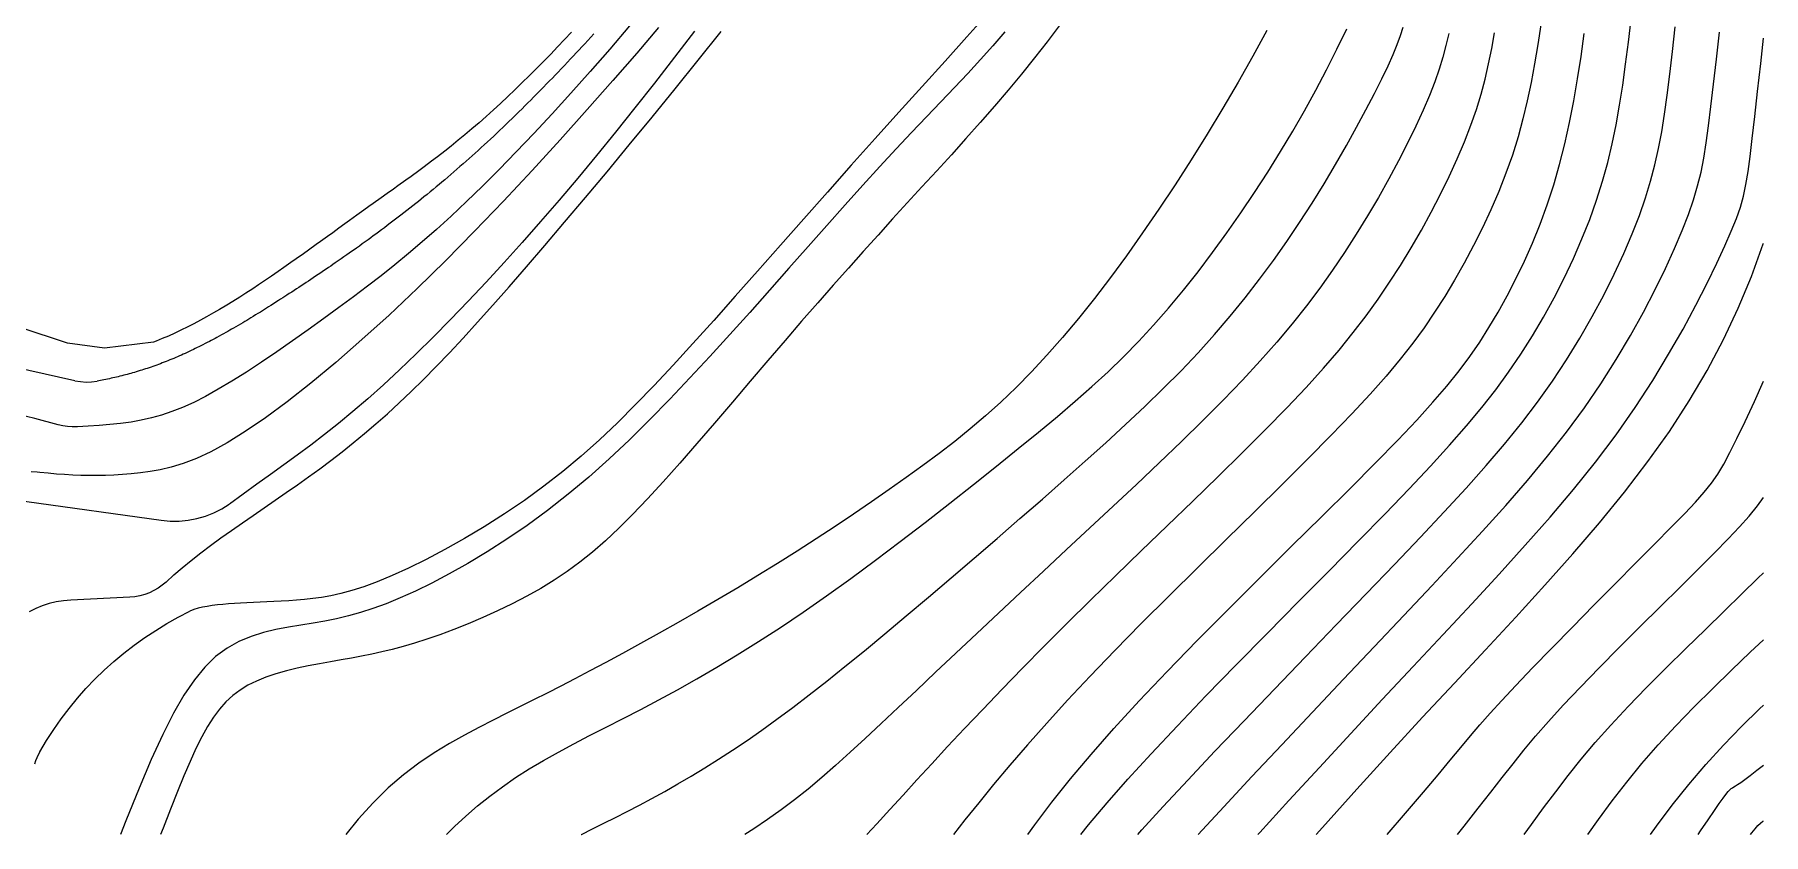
# Model space of a CAD drawing. Header units: metres. Extents: x 241192 to 243928, y 277833 to 281309.
# Drawn here: x 243837.9 to 243928.1, y 280873.4 to 280915.1 of the extents above; entities that cross this region are included whole.
import ezdxf

# ---------------------------------------------------------------- set-up
doc = ezdxf.new("R2010")
doc.units = ezdxf.units.M
for name, color, linetype in [('TERRAIN_CONTOUR_1M', 3, 'Continuous'), ('TERRAIN_CONTOUR_5M_SUPPLEMENT', 4, 'Continuous'), ('TERRAIN_UNRESOLVED', 2, 'Continuous')]:
    doc.layers.add(name, color=color, linetype=linetype)

msp = doc.modelspace()

# ---------------------------------------------------------------- linework, layer by layer
at = {"layer": 'TERRAIN_CONTOUR_1M'}
for points in [[(243887.645, 280916.214, 46), (243886.564, 280914.996, 46), (243885.422, 280913.727, 46), (243884.233, 280912.415, 46), (243883.01, 280911.068, 46), (243881.77, 280909.694, 46), (243880.524, 280908.302, 46), (243879.281, 280906.903, 46), (243878.048, 280905.508, 46), (243876.831, 280904.129, 46), (243875.638, 280902.777, 46), (243874.475, 280901.465, 46), (243873.349, 280900.202, 46), (243872.266, 280899.001, 46), (243871.232, 280897.87, 46), (243870.236, 280896.807, 46), (243869.27, 280895.806, 46), (243868.321, 280894.862, 46), (243867.379, 280893.969, 46), (243866.433, 280893.122, 46), (243865.472, 280892.315, 46), (243864.485, 280891.543, 46), (243863.465, 280890.803, 46), (243862.423, 280890.097, 46), (243861.375, 280889.43, 46), (243860.335, 280888.809, 46), (243859.319, 280888.238, 46), (243858.342, 280887.722, 46), (243857.419, 280887.267, 46), (243856.565, 280886.877, 46), (243855.792, 280886.556, 46), (243855.094, 280886.298, 46), (243854.462, 280886.095, 46), (243853.888, 280885.939, 46), (243853.363, 280885.822, 46), (243852.878, 280885.737, 46), (243852.424, 280885.676, 46), (243851.992, 280885.63, 46), (243851.575, 280885.594, 46), (243851.17, 280885.564, 46), (243850.778, 280885.539, 46), (243850.398, 280885.519, 46), (243850.029, 280885.502, 46), (243849.671, 280885.487, 46), (243849.323, 280885.473, 46), (243848.985, 280885.459, 46), (243848.657, 280885.443, 46), (243848.339, 280885.424, 46), (243848.031, 280885.403, 46), (243847.735, 280885.378, 46), (243847.451, 280885.348, 46), (243847.179, 280885.314, 46), (243846.921, 280885.273, 46), (243846.676, 280885.226, 46), (243846.445, 280885.171, 46), (243846.226, 280885.104, 46), (243846.016, 280885.019, 46)], [(243868.954, 280915.57, 42), (243867.924, 280914.367, 42), (243866.9, 280913.191, 42), (243865.897, 280912.063, 42), (243864.918, 280910.987, 42), (243863.966, 280909.963, 42), (243863.041, 280908.992, 42), (243862.145, 280908.075, 42), (243861.28, 280907.211, 42), (243860.447, 280906.403, 42), (243859.647, 280905.65, 42), (243858.88, 280904.952, 42), (243858.14, 280904.3, 42), (243857.417, 280903.686, 42), (243856.704, 280903.101, 42), (243855.993, 280902.536, 42), (243855.274, 280901.981, 42), (243854.541, 280901.428, 42), (243853.784, 280900.868, 42), (243852.998, 280900.293, 42), (243852.192, 280899.712, 42), (243851.374, 280899.133, 42), (243850.556, 280898.566, 42), (243849.749, 280898.02, 42), (243848.962, 280897.505, 42), (243848.207, 280897.03, 42), (243847.494, 280896.605, 42), (243846.83, 280896.237, 42), (243846.21, 280895.923, 42), (243845.626, 280895.659, 42), (243845.068, 280895.438, 42), (243844.53, 280895.257, 42), (243844.002, 280895.109, 42), (243843.475, 280894.99, 42), (243842.942, 280894.895, 42), (243842.397, 280894.819, 42), (243841.839, 280894.76, 42), (243841.275, 280894.714, 42), (243840.707, 280894.679, 42), (243840.138, 280894.653, 42), (243840.107, 280894.652, 42), (243839.863, 280894.647, 42), (243839.619, 280894.662, 42), (243839.377, 280894.697, 42), (243839.139, 280894.752, 42), (243837.921, 280895.083, 42), (243834.421, 280895.923, 42)], [(243870.471, 280915.482, 43), (243869.331, 280914.155, 43), (243868.083, 280912.721, 43), (243866.746, 280911.205, 43), (243865.337, 280909.635, 43), (243863.876, 280908.034, 43), (243862.38, 280906.431, 43), (243860.868, 280904.851, 43), (243859.358, 280903.319, 43), (243857.866, 280901.859, 43), (243856.406, 280900.482, 43), (243854.988, 280899.196, 43), (243853.622, 280898.008, 43), (243852.32, 280896.926, 43), (243851.092, 280895.957, 43), (243849.949, 280895.111, 43), (243848.903, 280894.394, 43), (243847.959, 280893.81, 43), (243847.112, 280893.348, 43), (243846.349, 280892.991, 43), (243845.661, 280892.725, 43), (243845.036, 280892.533, 43), (243844.464, 280892.399, 43), (243843.933, 280892.308, 43), (243843.432, 280892.244, 43), (243842.953, 280892.194, 43), (243842.49, 280892.154, 43), (243842.042, 280892.126, 43), (243841.604, 280892.107, 43), (243841.174, 280892.098, 43), (243840.749, 280892.098, 43), (243840.326, 280892.106, 43), (243839.902, 280892.124, 43), (243839.475, 280892.149, 43), (243839.045, 280892.181, 43), (243838.615, 280892.218, 43), (243838.184, 280892.261, 43), (243838.044, 280892.276, 43), (243837.729, 280892.296, 43)], [(243888.538, 280915.263, 47), (243887.911, 280914.538, 47), (243887.266, 280913.818, 47), (243886.6, 280913.096, 47), (243885.911, 280912.363, 47), (243885.195, 280911.61, 47), (243884.451, 280910.83, 47), (243883.674, 280910.013, 47), (243882.863, 280909.152, 47), (243882.015, 280908.236, 47), (243881.128, 280907.262, 47), (243880.206, 280906.234, 47), (243879.253, 280905.163, 47), (243878.273, 280904.057, 47), (243877.273, 280902.925, 47), (243876.255, 280901.777, 47), (243875.225, 280900.621, 47), (243874.188, 280899.467, 47), (243873.147, 280898.323, 47), (243872.103, 280897.196, 47), (243871.056, 280896.091, 47), (243870.005, 280895.016, 47), (243868.949, 280893.975, 47), (243867.889, 280892.975, 47), (243866.825, 280892.022, 47), (243865.755, 280891.122, 47), (243864.681, 280890.28, 47), (243863.611, 280889.497, 47), (243862.553, 280888.775, 47), (243861.518, 280888.112, 47), (243860.514, 280887.51, 47), (243859.55, 280886.969, 47), (243858.635, 280886.49, 47), (243857.78, 280886.072, 47), (243856.988, 280885.715, 47), (243856.254, 280885.414, 47), (243855.566, 280885.162, 47), (243854.913, 280884.951, 47), (243854.285, 280884.777, 47), (243853.671, 280884.631, 47), (243853.059, 280884.508, 47), (243852.44, 280884.4, 47), (243851.805, 280884.3, 47), (243851.157, 280884.195, 47), (243850.504, 280884.07, 47), (243849.85, 280883.911, 47), (243849.202, 280883.704, 47), (243848.566, 280883.435, 47), (243847.949, 280883.088, 47), (243847.356, 280882.651, 47), (243846.791, 280882.108, 47), (243846.244, 280881.444, 47), (243845.704, 280880.645, 47), (243845.158, 280879.695, 47), (243844.594, 280878.578, 47), (243843.999, 280877.28, 47), (243843.362, 280875.785, 47), (243842.669, 280874.078, 47), (243842.391, 280873.368, 47)], [(243891.377, 280915.578, 48), (243890.747, 280914.739, 48), (243890.093, 280913.902, 48), (243889.416, 280913.063, 48), (243888.715, 280912.222, 48), (243887.995, 280911.381, 48), (243887.258, 280910.538, 48), (243886.508, 280909.695, 48), (243885.748, 280908.852, 48), (243884.983, 280908.011, 48), (243884.216, 280907.171, 48), (243883.449, 280906.332, 48), (243882.686, 280905.496, 48), (243881.923, 280904.655, 48), (243881.155, 280903.804, 48), (243880.377, 280902.936, 48), (243879.585, 280902.044, 48), (243878.773, 280901.122, 48), (243877.936, 280900.163, 48), (243877.071, 280899.16, 48), (243876.175, 280898.112, 48), (243875.255, 280897.031, 48), (243874.324, 280895.936, 48), (243873.393, 280894.845, 48), (243872.472, 280893.776, 48), (243871.573, 280892.746, 48), (243870.707, 280891.774, 48), (243869.885, 280890.878, 48), (243869.115, 280890.071, 48), (243868.388, 280889.347, 48), (243867.694, 280888.697, 48), (243867.021, 280888.111, 48), (243866.359, 280887.58, 48), (243865.695, 280887.093, 48), (243865.019, 280886.641, 48), (243864.32, 280886.213, 48), (243863.589, 280885.803, 48), (243862.834, 280885.41, 48), (243862.065, 280885.037, 48), (243861.292, 280884.687, 48), (243860.526, 280884.361, 48), (243859.778, 280884.062, 48), (243859.057, 280883.792, 48), (243858.374, 280883.554, 48), (243857.737, 280883.349, 48), (243857.139, 280883.174, 48), (243856.573, 280883.023, 48), (243856.029, 280882.893, 48), (243855.499, 280882.778, 48), (243854.973, 280882.674, 48), (243854.444, 280882.576, 48), (243853.903, 280882.48, 48), (243853.343, 280882.382, 48), (243852.77, 280882.277, 48), (243852.191, 280882.164, 48), (243851.615, 280882.04, 48), (243851.049, 280881.902, 48), (243850.5, 280881.747, 48), (243849.978, 280881.572, 48), (243849.49, 280881.376, 48), (243849.041, 280881.154, 48), (243848.628, 280880.902, 48), (243848.247, 280880.614, 48), (243847.892, 280880.286, 48), (243847.558, 280879.913, 48), (243847.24, 280879.489, 48), (243846.932, 280879.009, 48), (243846.63, 280878.467, 48), (243846.328, 280877.86, 48), (243846.02, 280877.183, 48), (243845.701, 280876.432, 48), (243845.363, 280875.604, 48), (243845.002, 280874.695, 48), (243844.61, 280873.701, 48), (243844.479, 280873.368, 48)], [(243872.347, 280915.303, 44), (243871.302, 280913.935, 44), (243870.261, 280912.592, 44), (243869.235, 280911.289, 44), (243868.226, 280910.027, 44), (243867.23, 280908.805, 44), (243866.248, 280907.62, 44), (243865.276, 280906.471, 44), (243864.314, 280905.356, 44), (243863.36, 280904.272, 44), (243862.412, 280903.219, 44), (243861.469, 280902.194, 44), (243860.535, 280901.201, 44), (243859.612, 280900.243, 44), (243858.705, 280899.325, 44), (243857.817, 280898.449, 44), (243856.95, 280897.62, 44), (243856.11, 280896.84, 44), (243855.299, 280896.115, 44), (243854.519, 280895.445, 44), (243853.766, 280894.824, 44), (243853.035, 280894.243, 44), (243852.32, 280893.695, 44), (243851.616, 280893.17, 44), (243850.917, 280892.659, 44), (243850.217, 280892.155, 44), (243849.51, 280891.649, 44), (243848.795, 280891.133, 44), (243848.075, 280890.609, 44)], [(243902.219, 280915.339, 49), (243901.48, 280913.993, 49), (243900.71, 280912.636, 49), (243899.913, 280911.277, 49), (243899.096, 280909.925, 49), (243898.263, 280908.59, 49), (243897.421, 280907.279, 49), (243896.575, 280906.002, 49), (243895.729, 280904.767, 49), (243894.886, 280903.576, 49), (243894.046, 280902.433, 49), (243893.21, 280901.34, 49), (243892.38, 280900.298, 49), (243891.556, 280899.311, 49), (243890.739, 280898.38, 49), (243889.93, 280897.508, 49), (243889.13, 280896.696, 49), (243888.334, 280895.936, 49), (243887.538, 280895.22, 49), (243886.738, 280894.539, 49), (243885.928, 280893.885, 49), (243885.105, 280893.25, 49), (243884.263, 280892.623, 49), (243883.398, 280891.998, 49), (243882.507, 280891.366, 49), (243881.589, 280890.729, 49), (243880.648, 280890.087, 49), (243879.685, 280889.443, 49), (243878.702, 280888.798, 49), (243877.701, 280888.154, 49), (243876.684, 280887.513, 49), (243875.653, 280886.877, 49), (243874.611, 280886.247, 49), (243873.565, 280885.627, 49), (243872.525, 280885.022, 49), (243871.499, 280884.434, 49), (243870.496, 280883.869, 49), (243869.525, 280883.33, 49), (243868.594, 280882.82, 49), (243867.712, 280882.345, 49), (243866.886, 280881.905, 49), (243866.107, 280881.497, 49), (243865.365, 280881.113, 49), (243864.649, 280880.747, 49), (243863.949, 280880.392, 49), (243863.254, 280880.042, 49), (243862.554, 280879.69, 49), (243861.837, 280879.329, 49), (243861.096, 280878.952, 49), (243860.334, 280878.55, 49), (243859.554, 280878.112, 49), (243858.762, 280877.628, 49), (243857.963, 280877.087, 49), (243857.162, 280876.48, 49), (243856.363, 280875.795, 49), (243855.571, 280875.024, 49), (243854.791, 280874.158, 49), (243854.156, 280873.368, 49)], [(243866.435, 280873.368, 51), (243866.441, 280873.371, 51), (243867.017, 280873.656, 51), (243867.608, 280873.95, 51), (243868.214, 280874.255, 51), (243868.836, 280874.572, 51), (243869.472, 280874.904, 51), (243870.124, 280875.251, 51), (243870.791, 280875.617, 51), (243871.472, 280876.002, 51), (243872.167, 280876.408, 51), (243872.876, 280876.836, 51), (243873.599, 280877.289, 51), (243874.335, 280877.767, 51), (243875.085, 280878.273, 51), (243875.854, 280878.811, 51), (243876.648, 280879.386, 51), (243877.474, 280880.001, 51), (243878.336, 280880.661, 51), (243879.243, 280881.371, 51), (243880.198, 280882.135, 51), (243881.209, 280882.958, 51), (243882.279, 280883.841, 51), (243883.399, 280884.777, 51), (243884.556, 280885.753, 51), (243885.74, 280886.76, 51), (243886.938, 280887.787, 51), (243888.138, 280888.822, 51), (243889.328, 280889.854, 51), (243890.497, 280890.874, 51), (243891.635, 280891.872, 51), (243892.739, 280892.849, 51), (243893.808, 280893.811, 51), (243894.843, 280894.76, 51), (243895.842, 280895.701, 51), (243896.806, 280896.638, 51), (243897.733, 280897.574, 51), (243898.623, 280898.514, 51), (243899.476, 280899.462, 51), (243900.293, 280900.417, 51), (243901.077, 280901.38, 51), (243901.83, 280902.351, 51), (243902.554, 280903.331, 51), (243903.251, 280904.319, 51), (243903.923, 280905.315, 51), (243904.571, 280906.32, 51), (243905.198, 280907.332, 51), (243905.798, 280908.339, 51), (243906.367, 280909.327, 51), (243906.898, 280910.282, 51), (243907.386, 280911.191, 51), (243907.826, 280912.039, 51), (243908.212, 280912.812, 51), (243908.539, 280913.498, 51), (243908.804, 280914.088, 51), (243909.016, 280914.603, 51), (243909.189, 280915.069, 51), (243909.334, 280915.514, 51)], [(243916.512, 280915.628, 54), (243916.354, 280914.598, 54), (243916.187, 280913.598, 54), (243916.006, 280912.623, 54), (243915.806, 280911.665, 54), (243915.579, 280910.719, 54), (243915.321, 280909.777, 54), (243915.025, 280908.833, 54), (243914.689, 280907.883, 54), (243914.313, 280906.929, 54), (243913.904, 280905.979, 54), (243913.464, 280905.036, 54), (243913, 280904.106, 54), (243912.514, 280903.196, 54), (243912.011, 280902.309, 54), (243911.496, 280901.453, 54), (243910.97, 280900.628, 54), (243910.418, 280899.818, 54), (243909.823, 280899.005, 54), (243909.166, 280898.169, 54), (243908.431, 280897.29, 54), (243907.598, 280896.35, 54), (243906.652, 280895.328, 54), (243905.573, 280894.205, 54), (243904.353, 280892.968, 54), (243903.014, 280891.636, 54), (243901.589, 280890.232, 54), (243900.11, 280888.779, 54), (243898.607, 280887.303, 54), (243897.114, 280885.827, 54), (243895.662, 280884.375, 54), (243894.282, 280882.972, 54), (243893.001, 280881.637, 54), (243891.818, 280880.372, 54), (243890.727, 280879.176, 54), (243889.724, 280878.045, 54), (243888.801, 280876.978, 54), (243887.954, 280875.972, 54), (243887.175, 280875.025, 54), (243886.46, 280874.134, 54), (243885.857, 280873.368, 54)], [(243892.505, 280873.368, 56), (243892.909, 280873.869, 56), (243893.88, 280875.022, 56), (243894.959, 280876.25, 56), (243896.174, 280877.583, 56), (243897.543, 280879.04, 56), (243899.037, 280880.597, 56), (243900.616, 280882.219, 56), (243902.239, 280883.872, 56), (243903.867, 280885.523, 56), (243905.46, 280887.135, 56), (243906.977, 280888.676, 56), (243908.379, 280890.11, 56), (243909.635, 280891.414, 56), (243910.751, 280892.598, 56), (243911.745, 280893.685, 56), (243912.633, 280894.697, 56), (243913.433, 280895.655, 56), (243914.16, 280896.582, 56), (243914.831, 280897.5, 56), (243915.463, 280898.43, 56), (243916.07, 280899.389, 56), (243916.651, 280900.375, 56), (243917.203, 280901.382, 56), (243917.723, 280902.403, 56), (243918.208, 280903.43, 56), (243918.655, 280904.456, 56), (243919.06, 280905.476, 56), (243919.419, 280906.482, 56), (243919.733, 280907.47, 56), (243920.004, 280908.447, 56), (243920.239, 280909.426, 56), (243920.444, 280910.417, 56), (243920.624, 280911.431, 56), (243920.787, 280912.478, 56), (243920.937, 280913.57, 56), (243921.081, 280914.718, 56), (243921.223, 280915.929, 56)], [(243895.487, 280873.368, 57), (243895.695, 280873.604, 57), (243896.805, 280874.828, 57), (243898.082, 280876.203, 57), (243899.501, 280877.707, 57), (243901.024, 280879.304, 57), (243902.613, 280880.959, 57), (243904.23, 280882.636, 57), (243905.837, 280884.302, 57), (243907.396, 280885.919, 57), (243908.869, 280887.453, 57), (243910.225, 280888.878, 57), (243911.469, 280890.201, 57), (243912.609, 280891.442, 57), (243913.656, 280892.618, 57), (243914.62, 280893.747, 57), (243915.513, 280894.847, 57), (243916.343, 280895.935, 57), (243917.122, 280897.029, 57), (243917.858, 280898.143, 57), (243918.55, 280899.27, 57), (243919.196, 280900.399, 57), (243919.793, 280901.518, 57), (243920.34, 280902.618, 57), (243920.834, 280903.686, 57), (243921.271, 280904.713, 57), (243921.651, 280905.685, 57), (243921.972, 280906.599, 57), (243922.241, 280907.471, 57), (243922.467, 280908.322, 57), (243922.657, 280909.175, 57), (243922.82, 280910.052, 57), (243922.966, 280910.975, 57), (243923.101, 280911.965, 57), (243923.235, 280913.046, 57), (243923.374, 280914.233, 57), (243923.518, 280915.517, 57)], [(243898.623, 280873.368, 58), (243899.966, 280874.817, 58), (243901.433, 280876.389, 58), (243902.987, 280878.045, 58), (243904.593, 280879.75, 58), (243906.214, 280881.468, 58), (243907.814, 280883.162, 58), (243909.358, 280884.796, 58), (243910.816, 280886.341, 58), (243912.186, 280887.805, 58), (243913.472, 280889.2, 58), (243914.678, 280890.54, 58), (243915.808, 280891.839, 58), (243916.865, 280893.111, 58), (243917.855, 280894.37, 58), (243918.781, 280895.629, 58), (243919.645, 280896.897, 58), (243920.448, 280898.164, 58), (243921.188, 280899.415, 58), (243921.863, 280900.634, 58), (243922.472, 280901.806, 58), (243923.012, 280902.916, 58), (243923.483, 280903.949, 58), (243923.883, 280904.889, 58), (243924.212, 280905.729, 58), (243924.479, 280906.494, 58), (243924.694, 280907.218, 58), (243924.87, 280907.933, 58), (243925.016, 280908.673, 58), (243925.144, 280909.471, 58), (243925.265, 280910.361, 58), (243925.389, 280911.374, 58), (243925.525, 280912.536, 58), (243925.672, 280913.835, 58), (243925.826, 280915.248, 58)], [(243867.089, 280915.153, 41), (243866.933, 280914.984, 41), (243866.777, 280914.814, 41), (243866.621, 280914.645, 41), (243866.464, 280914.476, 41), (243866.319, 280914.319, 41), (243866.173, 280914.163, 41), (243866.027, 280914.008, 41), (243865.881, 280913.852, 41), (243865.717, 280913.678, 41), (243865.552, 280913.505, 41), (243865.387, 280913.331, 41), (243865.222, 280913.159, 41), (243865.074, 280913.005, 41), (243864.926, 280912.851, 41), (243864.778, 280912.698, 41), (243864.63, 280912.545, 41), (243864.459, 280912.371, 41), (243864.289, 280912.197, 41), (243864.118, 280912.024, 41), (243863.947, 280911.851, 41), (243863.797, 280911.7, 41), (243863.647, 280911.55, 41), (243863.497, 280911.4, 41), (243863.346, 280911.25, 41), (243863.174, 280911.081, 41), (243863.002, 280910.913, 41), (243862.83, 280910.744, 41), (243862.658, 280910.577, 41), (243862.502, 280910.426, 41), (243862.345, 280910.276, 41), (243862.189, 280910.127, 41), (243862.031, 280909.977, 41), (243861.867, 280909.823, 41), (243861.703, 280909.669, 41), (243861.538, 280909.515, 41), (243861.372, 280909.362, 41), (243861.216, 280909.219, 41), (243861.06, 280909.076, 41), (243860.903, 280908.934, 41), (243860.746, 280908.792, 41), (243860.587, 280908.65, 41), (243860.427, 280908.508, 41), (243860.267, 280908.367, 41), (243860.107, 280908.226, 41), (243859.947, 280908.087, 41), (243859.787, 280907.949, 41), (243859.627, 280907.811, 41), (243859.466, 280907.674, 41), (243859.317, 280907.547, 41), (243859.167, 280907.42, 41), (243859.017, 280907.294, 41), (243858.866, 280907.169, 41), (243858.707, 280907.037, 41), (243858.548, 280906.906, 41), (243858.388, 280906.776, 41), (243858.228, 280906.646, 41), (243858.084, 280906.53, 41), (243857.941, 280906.414, 41), (243857.797, 280906.299, 41), (243857.652, 280906.185, 41), (243857.496, 280906.061, 41), (243857.338, 280905.938, 41), (243857.181, 280905.815, 41), (243857.023, 280905.693, 41), (243856.885, 280905.586, 41), (243856.746, 280905.48, 41), (243856.608, 280905.374, 41), (243856.468, 280905.269, 41), (243856.314, 280905.152, 41), (243856.159, 280905.036, 41), (243856.003, 280904.92, 41), (243855.848, 280904.804, 41), (243855.715, 280904.706, 41), (243855.583, 280904.609, 41), (243855.45, 280904.512, 41), (243855.316, 280904.415, 41), (243855.163, 280904.304, 41), (243855.01, 280904.193, 41), (243854.856, 280904.083, 41), (243854.702, 280903.973, 41), (243854.577, 280903.884, 41), (243854.451, 280903.795, 41), (243854.325, 280903.706, 41), (243854.199, 280903.618, 41), (243854.049, 280903.513, 41), (243853.899, 280903.409, 41), (243853.749, 280903.305, 41), (243853.599, 280903.201, 41), (243853.479, 280903.119, 41), (243853.359, 280903.037, 41), (243853.239, 280902.955, 41), (243853.118, 280902.873, 41), (243852.982, 280902.781, 41), (243852.846, 280902.689, 41), (243852.71, 280902.597, 41), (243852.573, 280902.505, 41), (243852.449, 280902.422, 41), (243852.325, 280902.339, 41), (243852.201, 280902.256, 41), (243852.077, 280902.174, 41), (243851.951, 280902.091, 41), (243851.825, 280902.007, 41), (243851.7, 280901.925, 41), (243851.574, 280901.842, 41), (243851.449, 280901.76, 41), (243851.325, 280901.679, 41), (243851.201, 280901.598, 41), (243851.076, 280901.517, 41), (243850.965, 280901.445, 41), (243850.855, 280901.374, 41), (243850.744, 280901.303, 41), (243850.633, 280901.232, 41), (243850.504, 280901.149, 41), (243850.374, 280901.066, 41), (243850.244, 280900.984, 41), (243850.113, 280900.901, 41), (243850.008, 280900.835, 41), (243849.903, 280900.769, 41), (243849.797, 280900.703, 41), (243849.691, 280900.638, 41), (243849.565, 280900.56, 41), (243849.439, 280900.483, 41), (243849.313, 280900.405, 41), (243849.186, 280900.328, 41), (243849.083, 280900.266, 41), (243848.98, 280900.204, 41), (243848.877, 280900.143, 41), (243848.774, 280900.082, 41), (243848.653, 280900.01, 41), (243848.533, 280899.94, 41), (243848.412, 280899.869, 41), (243848.291, 280899.799, 41), (243848.19, 280899.741, 41), (243848.09, 280899.684, 41), (243847.989, 280899.627, 41), (243847.888, 280899.57, 41), (243847.772, 280899.506, 41), (243847.656, 280899.441, 41), (243847.54, 280899.378, 41), (243847.424, 280899.314, 41), (243847.326, 280899.261, 41), (243847.228, 280899.208, 41), (243847.129, 280899.156, 41), (243847.03, 280899.104, 41), (243846.919, 280899.046, 41), (243846.807, 280898.988, 41), (243846.695, 280898.931, 41), (243846.583, 280898.874, 41), (243846.486, 280898.826, 41), (243846.389, 280898.778, 41), (243846.292, 280898.73, 41), (243846.194, 280898.683, 41), (243846.087, 280898.632, 41), (243845.979, 280898.581, 41), (243845.872, 280898.531, 41), (243845.764, 280898.481, 41), (243845.666, 280898.436, 41), (243845.568, 280898.392, 41), (243845.47, 280898.349, 41), (243845.372, 280898.306, 41), (243845.27, 280898.262, 41), (243845.168, 280898.219, 41), (243845.066, 280898.176, 41), (243844.964, 280898.134, 41), (243844.866, 280898.094, 41), (243844.769, 280898.056, 41), (243844.671, 280898.017, 41), (243844.573, 280897.979, 41), (243844.475, 280897.942, 41), (243844.377, 280897.906, 41), (243844.279, 280897.87, 41), (243844.18, 280897.834, 41), (243844.081, 280897.799, 41), (243843.983, 280897.765, 41), (243843.884, 280897.731, 41), (243843.785, 280897.698, 41), (243843.691, 280897.667, 41), (243843.598, 280897.637, 41), (243843.505, 280897.607, 41), (243843.411, 280897.578, 41), (243843.312, 280897.548, 41), (243843.214, 280897.518, 41), (243843.115, 280897.489, 41), (243843.017, 280897.46, 41), (243842.926, 280897.435, 41), (243842.836, 280897.409, 41), (243842.746, 280897.385, 41), (243842.655, 280897.361, 41), (243842.557, 280897.335, 41), (243842.459, 280897.31, 41), (243842.361, 280897.285, 41), (243842.263, 280897.261, 41), (243842.175, 280897.239, 41), (243842.087, 280897.219, 41), (243841.999, 280897.198, 41), (243841.911, 280897.178, 41), (243841.814, 280897.156, 41), (243841.716, 280897.135, 41), (243841.618, 280897.114, 41), (243841.521, 280897.094, 41), (243841.435, 280897.076, 41), (243841.35, 280897.059, 41), (243841.264, 280897.042, 41), (243841.179, 280897.026, 41), (243841.177, 280897.026, 41), (243841.175, 280897.025, 41), (243841.173, 280897.025, 41), (243841.171, 280897.025, 41)], [(243911.706, 280915.176, 52), (243911.558, 280914.55, 52), (243911.395, 280913.935, 52), (243911.204, 280913.308, 52), (243910.976, 280912.651, 52), (243910.701, 280911.943, 52), (243910.371, 280911.169, 52), (243909.988, 280910.336, 52), (243909.559, 280909.453, 52), (243909.087, 280908.533, 52), (243908.578, 280907.587, 52), (243908.037, 280906.625, 52), (243907.469, 280905.658, 52), (243906.88, 280904.698, 52), (243906.272, 280903.753, 52), (243905.64, 280902.818, 52), (243904.977, 280901.889, 52), (243904.276, 280900.957, 52), (243903.528, 280900.017, 52), (243902.728, 280899.061, 52), (243901.868, 280898.084, 52), (243900.939, 280897.078, 52), (243899.939, 280896.039, 52), (243898.875, 280894.97, 52), (243897.758, 280893.878, 52), (243896.599, 280892.766, 52), (243895.408, 280891.641, 52), (243894.197, 280890.508, 52), (243892.977, 280889.373, 52), (243891.759, 280888.24, 52), (243890.552, 280887.115, 52), (243889.365, 280886.005, 52), (243888.202, 280884.915, 52), (243887.07, 280883.853, 52), (243885.975, 280882.824, 52), (243884.924, 280881.834, 52), (243883.922, 280880.89, 52), (243882.976, 280879.998, 52), (243882.089, 280879.164, 52), (243881.255, 280878.383, 52), (243880.465, 280877.654, 52), (243879.71, 280876.973, 52), (243878.982, 280876.335, 52), (243878.272, 280875.737, 52), (243877.571, 280875.175, 52), (243876.87, 280874.646, 52), (243876.162, 280874.145, 52), (243875.442, 280873.668, 52), (243874.963, 280873.368, 52)], [(243881.34, 280873.368, 53), (243881.861, 280873.926, 53), (243882.538, 280874.662, 53), (243883.231, 280875.422, 53), (243883.955, 280876.217, 53), (243884.726, 280877.057, 53), (243885.554, 280877.951, 53), (243886.442, 280878.899, 53), (243887.39, 280879.898, 53), (243888.398, 280880.948, 53), (243889.465, 280882.045, 53), (243890.591, 280883.189, 53), (243891.777, 280884.376, 53), (243893.02, 280885.606, 53), (243894.319, 280886.874, 53), (243895.656, 280888.168, 53), (243897.008, 280889.472, 53), (243898.354, 280890.773, 53), (243899.673, 280892.055, 53), (243900.945, 280893.303, 53), (243902.146, 280894.504, 53), (243903.256, 280895.641, 53), (243904.26, 280896.706, 53), (243905.163, 280897.705, 53), (243905.979, 280898.653, 53), (243906.721, 280899.563, 53), (243907.4, 280900.447, 53), (243908.029, 280901.318, 53), (243908.621, 280902.19, 53), (243909.188, 280903.075, 53), (243909.74, 280903.984, 53), (243910.275, 280904.91, 53), (243910.789, 280905.846, 53), (243911.276, 280906.784, 53), (243911.731, 280907.716, 53), (243912.151, 280908.632, 53), (243912.53, 280909.526, 53), (243912.863, 280910.388, 53), (243913.148, 280911.214, 53), (243913.391, 280912.013, 53), (243913.6, 280912.8, 53), (243913.782, 280913.587, 53), (243913.947, 280914.387, 53), (243914.1, 280915.214, 53)], [(243901.746, 280873.368, 59), (243901.842, 280873.474, 59), (243903.362, 280875.132, 59), (243904.956, 280876.864, 59), (243906.59, 280878.634, 59), (243908.232, 280880.405, 59), (243909.847, 280882.138, 59), (243911.407, 280883.805, 59), (243912.904, 280885.409, 59), (243914.336, 280886.958, 59), (243915.7, 280888.462, 59), (243916.995, 280889.931, 59), (243918.218, 280891.375, 59), (243919.367, 280892.804, 59), (243920.439, 280894.228, 59), (243921.433, 280895.651, 59), (243922.347, 280897.058, 59), (243923.181, 280898.431, 59), (243923.933, 280899.75, 59), (243924.604, 280900.995, 59), (243925.191, 280902.146, 59), (243925.695, 280903.186, 59), (243926.115, 280904.093, 59), (243926.451, 280904.859, 59), (243926.716, 280905.518, 59), (243926.922, 280906.114, 59), (243927.083, 280906.691, 59), (243927.212, 280907.295, 59), (243927.323, 280907.968, 59), (243927.429, 280908.756, 59), (243927.543, 280909.703, 59), (243927.676, 280910.84, 59), (243927.825, 280912.152, 59), (243927.986, 280913.611, 59), (243928.126, 280914.931, 59)], [(243840.015, 280897.054, 41), (243831.091, 280899.043, 41), (243829.931, 280899.173, 41), (243829.261, 280899.093, 41), (243828.601, 280898.863, 41), (243827.871, 280898.393, 41), (243826.721, 280897.203, 41), (243825.891, 280895.933, 41), (243824.621, 280893.463, 41), (243820.831, 280884.593, 41), (243818.891, 280879.783, 41), (243816.715, 280873.368, 41)], [(243908.5, 280873.368, 61), (243909.452, 280874.476, 61), (243910.379, 280875.566, 61), (243911.147, 280876.481, 61), (243911.784, 280877.248, 61), (243912.332, 280877.909, 61), (243912.833, 280878.509, 61), (243913.329, 280879.089, 61), (243913.861, 280879.693, 61), (243914.472, 280880.363, 61), (243915.204, 280881.143, 61), (243916.084, 280882.061, 61), (243917.085, 280883.092, 61), (243918.166, 280884.195, 61), (243919.285, 280885.332, 61), (243920.401, 280886.461, 61), (243921.473, 280887.544, 61), (243922.459, 280888.54, 61), (243923.317, 280889.41, 61), (243924.018, 280890.127, 61), (243924.581, 280890.72, 61), (243925.036, 280891.231, 61), (243925.412, 280891.702, 61), (243925.741, 280892.175, 61), (243926.052, 280892.693, 61), (243926.376, 280893.297, 61), (243926.743, 280894.03, 61), (243927.174, 280894.925, 61), (243927.662, 280895.976, 61), (243928.126, 280897.03, 61)], [(243828.72, 280873.368, 44), (243830.651, 280887.123, 44), (243831.241, 280889.013, 44), (243831.781, 280889.843, 44), (243832.511, 280890.433, 44), (243833.591, 280890.863, 44), (243834.361, 280891.003, 44), (243835.601, 280891.023, 44), (243837.511, 280890.743, 44), (243844.518, 280889.765, 44)], [(243912.158, 280873.368, 62), (243912.504, 280873.795, 62), (243913.247, 280874.731, 62), (243913.901, 280875.567, 62), (243914.495, 280876.332, 62), (243915.062, 280877.055, 62), (243915.632, 280877.765, 62), (243916.238, 280878.492, 62), (243916.911, 280879.264, 62), (243917.682, 280880.111, 62), (243918.572, 280881.052, 62), (243919.557, 280882.067, 62), (243920.605, 280883.128, 62), (243921.68, 280884.204, 62), (243922.748, 280885.266, 62), (243923.777, 280886.284, 62), (243924.731, 280887.23, 62), (243925.577, 280888.074, 62), (243926.29, 280888.796, 62), (243926.885, 280889.422, 62), (243927.386, 280889.986, 62), (243927.816, 280890.522, 62), (243928.126, 280890.964, 62)], [(243915.634, 280873.368, 63), (243916.017, 280873.886, 63), (243916.658, 280874.754, 63), (243917.29, 280875.6, 63), (243917.936, 280876.441, 63), (243918.615, 280877.291, 63), (243919.35, 280878.165, 63), (243920.16, 280879.079, 63), (243921.06, 280880.043, 63), (243922.03, 280881.043, 63), (243923.043, 280882.06, 63), (243924.074, 280883.075, 63), (243925.095, 280884.07, 63), (243926.081, 280885.024, 63), (243927.003, 280885.92, 63), (243927.837, 280886.738, 63), (243928.126, 280887.028, 63)], [(243918.959, 280873.368, 64), (243919.519, 280874.146, 64), (243920.239, 280875.117, 64), (243920.992, 280876.09, 64), (243921.789, 280877.066, 64), (243922.639, 280878.047, 64), (243923.548, 280879.034, 64), (243924.502, 280880.018, 64), (243925.482, 280880.992, 64), (243926.468, 280881.947, 64), (243927.442, 280882.874, 64), (243928.126, 280883.521, 64)], [(243924.726, 280873.368, 66), (243924.848, 280873.549, 66), (243925.246, 280874.137, 66), (243925.57, 280874.612, 66), (243925.825, 280874.981, 66), (243926.022, 280875.259, 66), (243926.172, 280875.461, 66), (243926.284, 280875.601, 66), (243926.37, 280875.696, 66), (243926.44, 280875.759, 66), (243926.505, 280875.806, 66), (243926.575, 280875.85, 66), (243926.663, 280875.904, 66), (243926.78, 280875.979, 66), (243926.94, 280876.086, 66), (243927.153, 280876.237, 66), (243927.433, 280876.443, 66), (243927.791, 280876.715, 66), (243928.126, 280876.976, 66)], [(243927.455, 280873.368, 67), (243927.516, 280873.447, 67), (243927.691, 280873.66, 67), (243927.84, 280873.826, 67), (243927.974, 280873.956, 67), (243928.099, 280874.061, 67), (243928.126, 280874.08, 67)]]:
    msp.add_polyline3d(points, dxfattribs=at)
at = {"layer": 'TERRAIN_CONTOUR_5M_SUPPLEMENT'}
for points in [[(243865.922, 280915.248, 40), (243865.565, 280914.865, 40), (243865.202, 280914.483, 40), (243864.842, 280914.107, 40), (243864.466, 280913.722, 40), (243864.102, 280913.354, 40), (243863.718, 280912.971, 40), (243863.355, 280912.614, 40), (243862.965, 280912.236, 40), (243862.605, 280911.894, 40), (243862.213, 280911.526, 40), (243861.854, 280911.196, 40), (243861.467, 280910.846, 40), (243861.1, 280910.522, 40), (243860.733, 280910.204, 40), (243860.368, 280909.895, 40), (243860.015, 280909.603, 40), (243859.641, 280909.3, 40), (243859.313, 280909.04, 40), (243858.936, 280908.746, 40), (243858.626, 280908.51, 40), (243858.243, 280908.222, 40), (243857.952, 280908.007, 40), (243857.552, 280907.714, 40), (243857.289, 280907.524, 40), (243856.871, 280907.225, 40), (243856.637, 280907.057, 40), (243856.314, 280906.829, 40), (243855.992, 280906.6, 40), (243855.578, 280906.306, 40), (243855.354, 280906.147, 40), (243855.083, 280905.953, 40), (243854.721, 280905.692, 40), (243854.349, 280905.424, 40), (243854.092, 280905.237, 40), (243853.777, 280905.009, 40), (243853.463, 280904.78, 40), (243853.186, 280904.58, 40), (243852.833, 280904.324, 40), (243852.605, 280904.159, 40), (243852.2, 280903.868, 40), (243851.938, 280903.68, 40), (243851.562, 280903.413, 40), (243851.282, 280903.215, 40), (243850.916, 280902.959, 40), (243850.627, 280902.758, 40), (243850.262, 280902.507, 40), (243849.963, 280902.304, 40), (243849.596, 280902.058, 40), (243849.291, 280901.857, 40), (243848.923, 280901.617, 40), (243848.613, 280901.419, 40), (243848.244, 280901.187, 40), (243847.932, 280900.996, 40), (243847.564, 280900.775, 40), (243847.251, 280900.592, 40), (243846.884, 280900.383, 40), (243846.573, 280900.212, 40), (243846.21, 280900.018, 40), (243845.899, 280899.859, 40), (243845.543, 280899.684, 40), (243845.227, 280899.536, 40), (243844.887, 280899.385, 40), (243844.572, 280899.253, 40), (243844.244, 280899.125, 40), (243844.104, 280899.073, 40), (243841.551, 280898.749, 40), (243839.622, 280899.021, 40), (243837.149, 280899.838, 40)], [(243844.77, 280886.543, 45), (243845.172, 280886.914, 45), (243845.609, 280887.293, 45), (243846.078, 280887.676, 45), (243846.575, 280888.063, 45), (243847.095, 280888.453, 45), (243847.634, 280888.844, 45), (243848.187, 280889.237, 45), (243848.75, 280889.629, 45), (243849.318, 280890.022, 45), (243849.89, 280890.416, 45), (243850.465, 280890.812, 45), (243851.043, 280891.212, 45), (243851.623, 280891.619, 45), (243852.205, 280892.034, 45), (243852.787, 280892.458, 45), (243853.369, 280892.893, 45), (243853.951, 280893.342, 45), (243854.535, 280893.807, 45), (243855.123, 280894.291, 45), (243855.717, 280894.798, 45), (243856.32, 280895.331, 45), (243856.935, 280895.893, 45), (243857.563, 280896.489, 45), (243858.207, 280897.12, 45), (243858.869, 280897.791, 45), (243859.557, 280898.507, 45), (243860.275, 280899.275, 45), (243861.029, 280900.102, 45), (243861.827, 280900.992, 45), (243862.673, 280901.954, 45), (243863.575, 280902.992, 45), (243864.538, 280904.114, 45), (243865.566, 280905.322, 45), (243866.65, 280906.608, 45), (243867.78, 280907.959, 45), (243868.944, 280909.363, 45), (243870.133, 280910.81, 45), (243871.334, 280912.285, 45), (243872.536, 280913.778, 45), (243873.73, 280915.277, 45)], [(243859.402, 280873.368, 50), (243859.829, 280873.789, 50), (243860.416, 280874.33, 50), (243861.027, 280874.855, 50), (243861.662, 280875.364, 50), (243862.323, 280875.856, 50), (243863.01, 280876.332, 50), (243863.725, 280876.791, 50), (243864.469, 280877.235, 50), (243865.241, 280877.668, 50), (243866.043, 280878.096, 50), (243866.873, 280878.526, 50), (243867.732, 280878.964, 50), (243868.62, 280879.416, 50), (243869.537, 280879.889, 50), (243870.483, 280880.387, 50), (243871.458, 280880.918, 50), (243872.464, 280881.485, 50), (243873.502, 280882.091, 50), (243874.574, 280882.74, 50), (243875.682, 280883.434, 50), (243876.826, 280884.177, 50), (243878.01, 280884.972, 50), (243879.233, 280885.822, 50), (243880.496, 280886.729, 50), (243881.785, 280887.679, 50), (243883.086, 280888.66, 50), (243884.384, 280889.656, 50), (243885.663, 280890.653, 50), (243886.908, 280891.637, 50), (243888.104, 280892.593, 50), (243889.236, 280893.508, 50), (243890.293, 280894.37, 50), (243891.281, 280895.19, 50), (243892.209, 280895.98, 50), (243893.088, 280896.753, 50), (243893.927, 280897.524, 50), (243894.736, 280898.305, 50), (243895.526, 280899.109, 50), (243896.306, 280899.951, 50), (243897.084, 280900.84, 50), (243897.858, 280901.772, 50), (243898.626, 280902.743, 50), (243899.385, 280903.745, 50), (243900.131, 280904.772, 50), (243900.862, 280905.819, 50), (243901.573, 280906.878, 50), (243902.263, 280907.943, 50), (243902.928, 280909.009, 50), (243903.567, 280910.076, 50), (243904.181, 280911.143, 50), (243904.77, 280912.212, 50), (243905.332, 280913.282, 50), (243905.869, 280914.353, 50), (243906.38, 280915.426, 50)], [(243889.735, 280873.368, 55), (243890.099, 280873.871, 55), (243890.992, 280875.047, 55), (243891.965, 280876.266, 55), (243893.037, 280877.544, 55), (243894.224, 280878.897, 55), (243895.544, 280880.338, 55), (243897.004, 280881.877, 55), (243898.572, 280883.486, 55), (243900.207, 280885.134, 55), (243901.865, 280886.786, 55), (243903.505, 280888.409, 55), (243905.083, 280889.969, 55), (243906.559, 280891.433, 55), (243907.89, 280892.768, 55), (243909.044, 280893.95, 55), (243910.034, 280894.994, 55), (243910.882, 280895.927, 55), (243911.611, 280896.775, 55), (243912.245, 280897.563, 55), (243912.807, 280898.318, 55), (243913.319, 280899.065, 55), (243913.805, 280899.83, 55), (243914.282, 280900.635, 55), (243914.752, 280901.481, 55), (243915.21, 280902.366, 55), (243915.653, 280903.287, 55), (243916.076, 280904.241, 55), (243916.476, 280905.226, 55), (243916.848, 280906.239, 55), (243917.188, 280907.278, 55), (243917.493, 280908.34, 55), (243917.767, 280909.424, 55), (243918.011, 280910.531, 55), (243918.23, 280911.659, 55), (243918.428, 280912.81, 55), (243918.608, 280913.982, 55), (243918.773, 280915.175, 55)], [(243904.788, 280873.368, 60), (243905.112, 280873.731, 60), (243906.906, 280875.727, 60), (243908.643, 280877.638, 60), (243910.336, 280879.481, 60), (243911.998, 280881.269, 60), (243913.621, 280883.012, 60), (243915.199, 280884.715, 60), (243916.723, 280886.384, 60), (243918.183, 280888.023, 60), (243919.571, 280889.64, 60), (243920.879, 280891.239, 60), (243922.098, 280892.827, 60), (243923.221, 280894.41, 60), (243924.251, 280895.994, 60), (243925.19, 280897.587, 60), (243926.042, 280899.197, 60), (243926.811, 280900.831, 60), (243927.501, 280902.496, 60), (243928.114, 280904.199, 60), (243928.126, 280904.238, 60)], [(243844.77, 280886.543, 0), (243844.57, 280886.374, 0), (243844.356, 280886.223, 0), (243844.131, 280886.093, 0), (243843.896, 280885.982, 0), (243843.652, 280885.892, 0), (243843.401, 280885.823, 0), (243843.144, 280885.777, 0), (243842.882, 280885.752, 0), (243839.793, 280885.602, 0), (243839.41, 280885.569, 0), (243839.034, 280885.507, 0), (243838.667, 280885.417, 0), (243838.31, 280885.301, 0), (243837.965, 280885.159, 0), (243837.633, 280884.993, 0)], [(243922.236, 280873.368, 65), (243922.543, 280873.793, 65), (243923.369, 280874.889, 65), (243924.228, 280875.967, 65), (243925.117, 280877.015, 65), (243926.036, 280878.024, 65), (243926.974, 280878.994, 65), (243927.92, 280879.925, 65), (243928.126, 280880.12, 65)]]:
    msp.add_polyline3d(points, dxfattribs=at)
at = {"layer": 'TERRAIN_UNRESOLVED'}
for points in [[(243840.015, 280897.054, 0), (243840.302, 280897.004, 0), (243840.592, 280896.983, 0), (243840.882, 280896.99, 0), (243841.171, 280897.025, 0)], [(243844.518, 280889.765, 0), (243844.987, 280889.722, 0), (243845.455, 280889.723, 0), (243845.918, 280889.767, 0), (243846.375, 280889.855, 0), (243846.821, 280889.984, 0), (243847.254, 280890.154, 0), (243847.671, 280890.365, 0), (243848.07, 280890.616, 0)], [(243838.182, 280877.688, 0), (243838.533, 280878.277, 0), (243838.904, 280878.85, 0), (243839.296, 280879.408, 0), (243839.708, 280879.95, 0), (243840.139, 280880.475, 0), (243840.589, 280880.983, 0), (243841.058, 280881.474, 0), (243841.544, 280881.946, 0), (243842.048, 280882.401, 0), (243842.569, 280882.836, 0), (243843.106, 280883.251, 0), (243843.658, 280883.647, 0), (243844.226, 280884.022, 0), (243844.809, 280884.376, 0), (243845.405, 280884.708, 0), (243846.016, 280885.019, 0)], [(243838.182, 280877.688, 0), (243838.099, 280877.531, 0), (243838.025, 280877.37, 0), (243837.961, 280877.205, 0), (243837.907, 280877.036, 0)]]:
    msp.add_polyline3d(points, dxfattribs=at)

doc.saveas('drawing.dxf')
